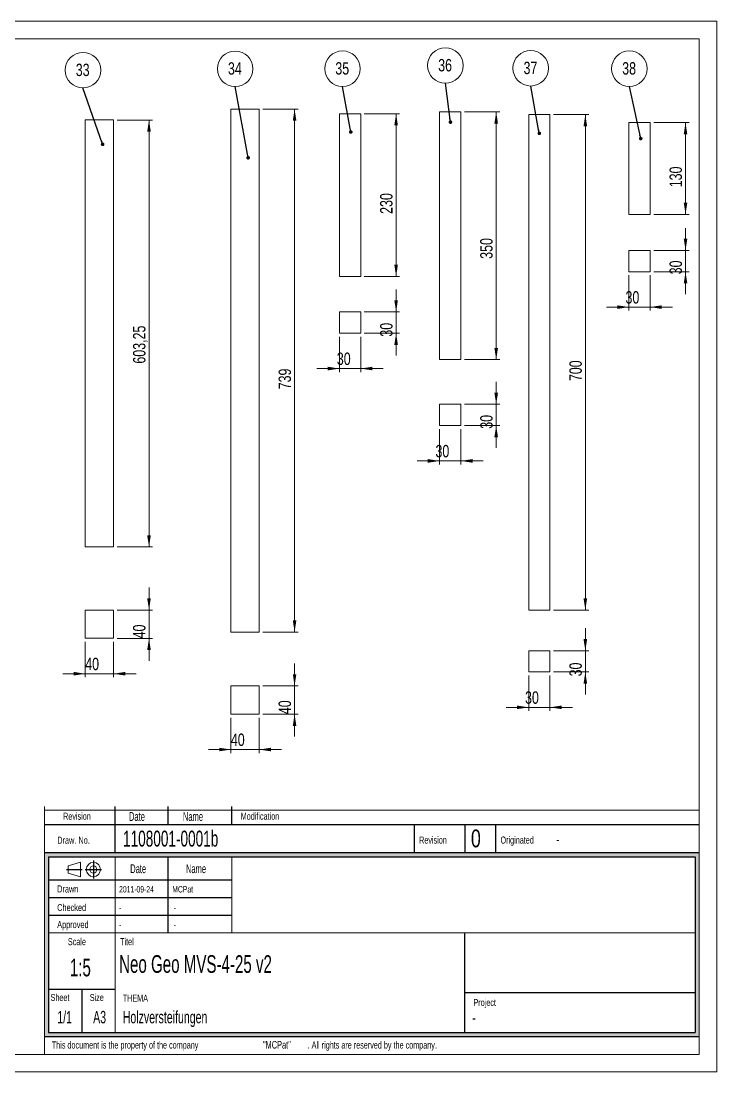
# Model space of a CAD drawing. Header units: millimetres. Extents: x 0 to 2100, y 0 to 1485.
# Drawn here: x 1117 to 2100, y 0 to 1485 of the extents above; entities that cross this region are included whole.
import ezdxf

# ---------------------------------------------------------------- set-up
doc = ezdxf.new("R2010")
doc.units = ezdxf.units.MM
doc.header["$LTSCALE"] = 5
doc.layers.add('CTP_BEM', color=92, linetype='Continuous', lineweight=15)
doc.layers.add('RAHMEN', color=7, linetype='Continuous')
doc.layers.add('SLD-0', color=7, linetype='Continuous')
doc.styles.add('SLDTEXTSTYLE0', font='TXT', dxfattribs={"width": 0.638186})
doc.styles.add('SLDTEXTSTYLE1', font='TXT', dxfattribs={"width": 0.75})
doc.dimstyles.new('SLDDIMSTYLE0', dxfattribs={"dimtxt": 17.5, "dimasz": 16.51, "dimexe": 0, "dimexo": 0.0625, "dimgap": 4.375, "dimtad": 1, "dimrnd": 1e-09, "dimzin": 12, "dimdsep": 46, "dimtxsty": 'SLDTEXTSTYLE1', "dimsah": 1, "dimcen": 0.09, "dimadec": 0, "dimazin": 3, "dimtfac": 1, "dimtofl": 0, "dimtmove": 0, "dimatfit": 3, "dimfxl": 1, "dimfrac": 2, "dimtolj": 1, "dimtzin": 12, "dimarcsym": 0})
doc.dimstyles.new('SLDDIMSTYLE1', dxfattribs={"dimtxt": 0, "dimasz": 5.08, "dimexe": 0, "dimexo": 0.0625, "dimgap": 0, "dimtad": 0, "dimtih": 1, "dimtoh": 1, "dimdec": 0, "dimrnd": 1e-09, "dimzin": 0, "dimdsep": 46, "dimtxsty": 'Standard', "dimblk1": 'DOT', "dimblk2": 'DOT', "dimsah": 1, "dimcen": 0.09, "dimadec": 0, "dimazin": 0, "dimtfac": 5.08, "dimtdec": 0, "dimtofl": 0, "dimtmove": 0, "dimatfit": 3, "dimldrblk": 'DOT', "dimfxl": 1, "dimfrac": 2, "dimtolj": 1, "dimtzin": 0, "dimarcsym": 0})
doc.dimstyles.new('SLDDIMSTYLE2', dxfattribs={"dimtxt": 17.5, "dimasz": 16.51, "dimexe": 0, "dimexo": 0.0625, "dimgap": 4.375, "dimtad": 1, "dimrnd": 1e-09, "dimzin": 12, "dimdsep": 46, "dimtxsty": 'SLDTEXTSTYLE1', "dimsah": 1, "dimcen": 0.09, "dimadec": 0, "dimazin": 3, "dimtfac": 1, "dimtmove": 0, "dimatfit": 0, "dimfxl": 1, "dimfrac": 2, "dimtolj": 1, "dimtzin": 12, "dimarcsym": 0})

# ---------------------------------------------------------------- blocks, each defined once
blk = doc.blocks.new('SW_NOTE_0')
at = {"layer": 'SLD-0', "color": 0, "attachment_point": 1, "style": 'SLDTEXTSTYLE0'}
for s, insert, char_height in [('This document is the property of the company', (0, 12.9), 10), ('"MCPat"', (298.2, 13.6), 10.75), ('. All rights are reserved by the company.', (361.3, 12.9), 10)]:
    blk.add_mtext(s, dxfattribs=dict(at, insert=insert, char_height=char_height))
blk = doc.blocks.new('*D20')
at = {"layer": 'CTP_BEM', "transparency": 16777216}
for p, q in [((1458.4, 1360.6), (1508.4, 1360.6)), ((1503.4, 1360.6), (1503.4, 621.6)), ((1458.4, 621.6), (1508.4, 621.6))]:
    blk.add_line(p, q, dxfattribs=at)
for points in [[(1503.4, 1360.6), (1500.9, 1344.1), (1505.9, 1344.1)], [(1503.4, 621.6), (1505.9, 638.1), (1500.9, 638.1)]]:
    blk.add_solid(points, dxfattribs=at)
at = {"layer": 'CTP_BEM', "transparency": 16777216, "insert": (1480.8, 964.6, 20.1), "char_height": 17.5, "attachment_point": 1, "rotation": 90, "style": 'SLDTEXTSTYLE1'}
blk.add_mtext('739', dxfattribs=at)
blk = doc.blocks.new('SW_NOTE_5')
at = {"layer": 'CTP_BEM', "color": 0}
blk.add_circle((0, 25.1), 25.1, dxfattribs=at)
at = {"layer": 'CTP_BEM', "color": 0, "insert": (-0.4, 34.3), "char_height": 17.5, "attachment_point": 2, "style": 'SLDTEXTSTYLE1'}
blk.add_mtext('34', dxfattribs=at)
blk = doc.blocks.new('_DOT')
at = {"color": 0, "linetype": 'ByBlock', "lineweight": -2}
blk.add_line((-0.5, 0), (-1, 0), dxfattribs=at)
at = {"color": 0, "linetype": 'ByBlock', "const_width": 0.5}
blk.add_lwpolyline([(-0.25, 0, 1), (0.25, 0, 1)], format="xyb", close=True, dxfattribs=at)
blk = doc.blocks.new('*D22')
at = {"layer": 'CTP_BEM', "transparency": 16777216}
for p, q in [((1413.4, 500.6), (1413.4, 450.6)), ((1453.4, 500.6), (1453.4, 450.6)), ((1413.4, 455.6), (1381.6, 455.6)), ((1413.4, 455.6), (1453.4, 455.6)), ((1453.4, 455.6), (1485.1, 455.6))]:
    blk.add_line(p, q, dxfattribs=at)
for points in [[(1413.4, 455.6), (1396.9, 458.1), (1396.9, 453.1)], [(1453.4, 455.6), (1469.9, 453.1), (1469.9, 458.1)]]:
    blk.add_solid(points, dxfattribs=at)
at = {"layer": 'CTP_BEM', "transparency": 16777216, "insert": (1413.4, 478.2, -369.4), "char_height": 17.5, "attachment_point": 1, "style": 'SLDTEXTSTYLE1'}
blk.add_mtext('40', dxfattribs=at)
blk = doc.blocks.new('*D23')
at = {"layer": 'CTP_BEM', "transparency": 16777216}
for p, q in [((1503.4, 545.6), (1503.4, 577.3)), ((1458.4, 545.6), (1508.4, 545.6)), ((1503.4, 505.6), (1503.4, 545.6)), ((1458.4, 505.6), (1508.4, 505.6)), ((1503.4, 505.6), (1503.4, 473.8))]:
    blk.add_line(p, q, dxfattribs=at)
for points in [[(1503.4, 545.6), (1505.9, 562.1), (1500.9, 562.1)], [(1503.4, 505.6), (1500.9, 489.1), (1505.9, 489.1)]]:
    blk.add_solid(points, dxfattribs=at)
at = {"layer": 'CTP_BEM', "transparency": 16777216, "insert": (1480.8, 505.6, -369.4), "char_height": 17.5, "attachment_point": 1, "rotation": 90, "style": 'SLDTEXTSTYLE1'}
blk.add_mtext('40', dxfattribs=at)
blk = doc.blocks.new('*D28')
at = {"layer": 'CTP_BEM', "transparency": 16777216}
for p, q in [((1252.8, 1345.1), (1302.8, 1345.1)), ((1297.8, 1345.1), (1297.8, 741.9)), ((1252.8, 741.9), (1302.8, 741.9))]:
    blk.add_line(p, q, dxfattribs=at)
for points in [[(1297.8, 1345.1), (1295.2, 1328.6), (1300.3, 1328.6)], [(1297.8, 741.9), (1300.3, 758.4), (1295.2, 758.4)]]:
    blk.add_solid(points, dxfattribs=at)
at = {"layer": 'CTP_BEM', "transparency": 16777216, "insert": (1275.2, 1000.9, 20.1), "char_height": 17.5, "attachment_point": 1, "rotation": 90, "style": 'SLDTEXTSTYLE1'}
blk.add_mtext('603,25', dxfattribs=at)
blk = doc.blocks.new('SW_NOTE_7')
at = {"layer": 'CTP_BEM', "color": 0}
blk.add_circle((0, 25.1), 25.1, dxfattribs=at)
at = {"layer": 'CTP_BEM', "color": 0, "insert": (-0.4, 34.3), "char_height": 17.5, "attachment_point": 2, "style": 'SLDTEXTSTYLE1'}
blk.add_mtext('33', dxfattribs=at)
blk = doc.blocks.new('*D30')
at = {"layer": 'CTP_BEM', "transparency": 16777216}
for p, q in [((1207.8, 607.7), (1207.8, 557.7)), ((1247.8, 607.7), (1247.8, 557.7)), ((1207.8, 562.7), (1176, 562.7)), ((1207.8, 562.7), (1247.8, 562.7)), ((1247.8, 562.7), (1279.5, 562.7))]:
    blk.add_line(p, q, dxfattribs=at)
for points in [[(1207.8, 562.7), (1191.3, 565.3), (1191.3, 560.2)], [(1247.8, 562.7), (1264.3, 560.2), (1264.3, 565.3)]]:
    blk.add_solid(points, dxfattribs=at)
at = {"layer": 'CTP_BEM', "transparency": 16777216, "insert": (1207.7, 585.3, -249.9), "char_height": 17.5, "attachment_point": 1, "style": 'SLDTEXTSTYLE1'}
blk.add_mtext('40', dxfattribs=at)
blk = doc.blocks.new('*D31')
at = {"layer": 'CTP_BEM', "transparency": 16777216}
for p, q in [((1297.8, 652.7), (1297.8, 684.5)), ((1252.8, 652.7), (1302.8, 652.7)), ((1297.8, 612.7), (1297.8, 652.7)), ((1252.8, 612.7), (1302.8, 612.7)), ((1297.8, 612.7), (1297.8, 581))]:
    blk.add_line(p, q, dxfattribs=at)
for points in [[(1297.8, 652.7), (1300.3, 669.3), (1295.2, 669.3)], [(1297.8, 612.7), (1295.2, 596.2), (1300.3, 596.2)]]:
    blk.add_solid(points, dxfattribs=at)
at = {"layer": 'CTP_BEM', "transparency": 16777216, "insert": (1275.2, 612.7, -249.9), "char_height": 17.5, "attachment_point": 1, "rotation": 90, "style": 'SLDTEXTSTYLE1'}
blk.add_mtext('40', dxfattribs=at)
blk = doc.blocks.new('*D36')
at = {"layer": 'CTP_BEM', "transparency": 16777216}
for p, q in [((1601.8, 1354), (1651.8, 1354)), ((1646.8, 1354), (1646.8, 1124)), ((1601.8, 1124), (1651.8, 1124))]:
    blk.add_line(p, q, dxfattribs=at)
for points in [[(1646.8, 1354), (1644.3, 1337.5), (1649.3, 1337.5)], [(1646.8, 1124), (1649.3, 1140.5), (1644.3, 1140.5)]]:
    blk.add_solid(points, dxfattribs=at)
at = {"layer": 'CTP_BEM', "transparency": 16777216, "insert": (1624.2, 1212.5, 15.1), "char_height": 17.5, "attachment_point": 1, "rotation": 90, "style": 'SLDTEXTSTYLE1'}
blk.add_mtext('230', dxfattribs=at)
blk = doc.blocks.new('SW_NOTE_9')
at = {"layer": 'CTP_BEM', "color": 0}
blk.add_circle((0, 25.1), 25.1, dxfattribs=at)
at = {"layer": 'CTP_BEM', "color": 0, "insert": (-0.4, 34.3), "char_height": 17.5, "attachment_point": 2, "style": 'SLDTEXTSTYLE1'}
blk.add_mtext('35', dxfattribs=at)
blk = doc.blocks.new('*D38')
at = {"layer": 'CTP_BEM', "transparency": 16777216}
for p, q in [((1646.8, 1073.9), (1646.8, 1105.7)), ((1601.8, 1073.9), (1651.8, 1073.9)), ((1646.8, 1043.9), (1646.8, 1073.9)), ((1601.8, 1043.9), (1651.8, 1043.9)), ((1646.8, 1043.9), (1646.8, 1012.2))]:
    blk.add_line(p, q, dxfattribs=at)
for points in [[(1646.8, 1073.9), (1649.3, 1090.4), (1644.3, 1090.4)], [(1646.8, 1043.9), (1644.3, 1027.4), (1649.3, 1027.4)]]:
    blk.add_solid(points, dxfattribs=at)
at = {"layer": 'CTP_BEM', "transparency": 16777216, "insert": (1624.2, 1039, -114.9), "char_height": 17.5, "attachment_point": 1, "rotation": 90, "style": 'SLDTEXTSTYLE1'}
blk.add_mtext('30', dxfattribs=at)
blk = doc.blocks.new('*D39')
at = {"layer": 'CTP_BEM', "transparency": 16777216}
for p, q in [((1566.8, 1038.9), (1566.8, 988.9)), ((1596.8, 1038.9), (1596.8, 988.9)), ((1566.8, 993.9), (1535, 993.9)), ((1566.8, 993.9), (1596.8, 993.9)), ((1596.8, 993.9), (1628.5, 993.9))]:
    blk.add_line(p, q, dxfattribs=at)
for points in [[(1566.8, 993.9), (1550.3, 996.5), (1550.3, 991.4)], [(1596.8, 993.9), (1613.3, 991.4), (1613.3, 996.5)]]:
    blk.add_solid(points, dxfattribs=at)
at = {"layer": 'CTP_BEM', "transparency": 16777216, "insert": (1563.1, 1016.5, -114.9), "char_height": 17.5, "attachment_point": 1, "style": 'SLDTEXTSTYLE1'}
blk.add_mtext('30', dxfattribs=at)
blk = doc.blocks.new('*D40')
at = {"layer": 'CTP_BEM', "transparency": 16777216}
for p, q in [((1743.2, 1356.6), (1793.2, 1356.6)), ((1788.2, 1356.6), (1788.2, 1006.6)), ((1743.2, 1006.6), (1793.2, 1006.6))]:
    blk.add_line(p, q, dxfattribs=at)
for points in [[(1788.2, 1356.6), (1785.6, 1340.1), (1790.7, 1340.1)], [(1788.2, 1006.6), (1790.7, 1023.1), (1785.6, 1023.1)]]:
    blk.add_solid(points, dxfattribs=at)
at = {"layer": 'CTP_BEM', "transparency": 16777216, "insert": (1765.6, 1149, 15.1), "char_height": 17.5, "attachment_point": 1, "rotation": 90, "style": 'SLDTEXTSTYLE1'}
blk.add_mtext('350', dxfattribs=at)
blk = doc.blocks.new('SW_NOTE_10')
at = {"layer": 'CTP_BEM', "color": 0}
blk.add_circle((0, 25.1), 25.1, dxfattribs=at)
at = {"layer": 'CTP_BEM', "color": 0, "insert": (-0.4, 34.3), "char_height": 17.5, "attachment_point": 2, "style": 'SLDTEXTSTYLE1'}
blk.add_mtext('36', dxfattribs=at)
blk = doc.blocks.new('*D42')
at = {"layer": 'CTP_BEM', "transparency": 16777216}
for p, q in [((1708.2, 908.4), (1708.2, 858.4)), ((1738.2, 908.4), (1738.2, 858.4)), ((1708.2, 863.4), (1676.4, 863.4)), ((1708.2, 863.4), (1738.2, 863.4)), ((1738.2, 863.4), (1769.9, 863.4))]:
    blk.add_line(p, q, dxfattribs=at)
for points in [[(1708.2, 863.4), (1691.6, 866), (1691.6, 860.9)], [(1738.2, 863.4), (1754.7, 860.9), (1754.7, 866)]]:
    blk.add_solid(points, dxfattribs=at)
at = {"layer": 'CTP_BEM', "transparency": 16777216, "insert": (1702.4, 886, -174.9), "char_height": 17.5, "attachment_point": 1, "style": 'SLDTEXTSTYLE1'}
blk.add_mtext('30', dxfattribs=at)
blk = doc.blocks.new('*D43')
at = {"layer": 'CTP_BEM', "transparency": 16777216}
for p, q in [((1788.2, 943.4), (1788.2, 975.2)), ((1743.2, 943.4), (1793.2, 943.4)), ((1788.2, 913.4), (1788.2, 943.4)), ((1743.2, 913.4), (1793.2, 913.4)), ((1788.2, 913.4), (1788.2, 881.7))]:
    blk.add_line(p, q, dxfattribs=at)
for points in [[(1788.2, 943.4), (1790.7, 959.9), (1785.6, 959.9)], [(1788.2, 913.4), (1785.6, 896.9), (1790.7, 896.9)]]:
    blk.add_solid(points, dxfattribs=at)
at = {"layer": 'CTP_BEM', "transparency": 16777216, "insert": (1765.6, 908.9, -174.9), "char_height": 17.5, "attachment_point": 1, "rotation": 90, "style": 'SLDTEXTSTYLE1'}
blk.add_mtext('30', dxfattribs=at)
blk = doc.blocks.new('*D44')
at = {"layer": 'CTP_BEM', "transparency": 16777216}
for p, q in [((1869.1, 1352.7), (1919.1, 1352.7)), ((1914.1, 1352.7), (1914.1, 652.7)), ((1869.1, 652.7), (1919.1, 652.7))]:
    blk.add_line(p, q, dxfattribs=at)
for points in [[(1914.1, 1352.7), (1911.5, 1336.2), (1916.6, 1336.2)], [(1914.1, 652.7), (1916.6, 669.3), (1911.5, 669.3)]]:
    blk.add_solid(points, dxfattribs=at)
at = {"layer": 'CTP_BEM', "transparency": 16777216, "insert": (1891.5, 976.2, 15.1), "char_height": 17.5, "attachment_point": 1, "rotation": 90, "style": 'SLDTEXTSTYLE1'}
blk.add_mtext('700', dxfattribs=at)
blk = doc.blocks.new('SW_NOTE_11')
at = {"layer": 'CTP_BEM', "color": 0}
blk.add_circle((0, 25.1), 25.1, dxfattribs=at)
at = {"layer": 'CTP_BEM', "color": 0, "insert": (-0.4, 34.3), "char_height": 17.5, "attachment_point": 2, "style": 'SLDTEXTSTYLE1'}
blk.add_mtext('37', dxfattribs=at)
blk = doc.blocks.new('*D46')
at = {"layer": 'CTP_BEM', "transparency": 16777216}
for p, q in [((1834.1, 560.2), (1834.1, 510.2)), ((1864.1, 560.2), (1864.1, 510.2)), ((1834.1, 515.2), (1802.3, 515.2)), ((1834.1, 515.2), (1864.1, 515.2)), ((1864.1, 515.2), (1895.8, 515.2))]:
    blk.add_line(p, q, dxfattribs=at)
for points in [[(1834.1, 515.2), (1817.5, 517.8), (1817.5, 512.7)], [(1864.1, 515.2), (1880.6, 512.7), (1880.6, 517.8)]]:
    blk.add_solid(points, dxfattribs=at)
at = {"layer": 'CTP_BEM', "transparency": 16777216, "insert": (1828.9, 537.8, -349.9), "char_height": 17.5, "attachment_point": 1, "style": 'SLDTEXTSTYLE1'}
blk.add_mtext('30', dxfattribs=at)
blk = doc.blocks.new('*D47')
at = {"layer": 'CTP_BEM', "transparency": 16777216}
for p, q in [((1914.1, 595.2), (1914.1, 627)), ((1869.1, 595.2), (1919.1, 595.2)), ((1914.1, 565.2), (1914.1, 595.2)), ((1869.1, 565.2), (1919.1, 565.2)), ((1914.1, 565.2), (1914.1, 533.5))]:
    blk.add_line(p, q, dxfattribs=at)
for points in [[(1914.1, 595.2), (1916.6, 611.7), (1911.5, 611.7)], [(1914.1, 565.2), (1911.5, 548.7), (1916.6, 548.7)]]:
    blk.add_solid(points, dxfattribs=at)
at = {"layer": 'CTP_BEM', "transparency": 16777216, "insert": (1891.5, 559, -349.9), "char_height": 17.5, "attachment_point": 1, "rotation": 90, "style": 'SLDTEXTSTYLE1'}
blk.add_mtext('30', dxfattribs=at)
blk = doc.blocks.new('*D48')
at = {"layer": 'CTP_BEM', "transparency": 16777216}
for p, q in [((2010.6, 1341.6), (2060.6, 1341.6)), ((2055.6, 1341.6), (2055.6, 1211.6)), ((2010.6, 1211.6), (2060.6, 1211.6))]:
    blk.add_line(p, q, dxfattribs=at)
for points in [[(2055.6, 1341.6), (2053.1, 1325.1), (2058.1, 1325.1)], [(2055.6, 1211.6), (2058.1, 1228.2), (2053.1, 1228.2)]]:
    blk.add_solid(points, dxfattribs=at)
at = {"layer": 'CTP_BEM', "transparency": 16777216, "insert": (2033, 1250.1, 15.1), "char_height": 17.5, "attachment_point": 1, "rotation": 90, "style": 'SLDTEXTSTYLE1'}
blk.add_mtext('130', dxfattribs=at)
blk = doc.blocks.new('SW_NOTE_12')
at = {"layer": 'CTP_BEM', "color": 0}
blk.add_circle((0, 25.1), 25.1, dxfattribs=at)
at = {"layer": 'CTP_BEM', "color": 0, "insert": (-0.4, 34.3), "char_height": 17.5, "attachment_point": 2, "style": 'SLDTEXTSTYLE1'}
blk.add_mtext('38', dxfattribs=at)
blk = doc.blocks.new('*D50')
at = {"layer": 'CTP_BEM', "transparency": 16777216}
for p, q in [((2055.6, 1160.8), (2055.6, 1192.5)), ((2010.6, 1160.8), (2060.6, 1160.8)), ((2055.6, 1130.8), (2055.6, 1160.8)), ((2010.6, 1130.8), (2060.6, 1130.8)), ((2055.6, 1130.8), (2055.6, 1099))]:
    blk.add_line(p, q, dxfattribs=at)
for points in [[(2055.6, 1160.8), (2058.1, 1177.3), (2053.1, 1177.3)], [(2055.6, 1130.8), (2053.1, 1114.3), (2058.1, 1114.3)]]:
    blk.add_solid(points, dxfattribs=at)
at = {"layer": 'CTP_BEM', "transparency": 16777216, "insert": (2033, 1127.1, -64.9), "char_height": 17.5, "attachment_point": 1, "rotation": 90, "style": 'SLDTEXTSTYLE1'}
blk.add_mtext('30', dxfattribs=at)
blk = doc.blocks.new('*D51')
at = {"layer": 'CTP_BEM', "transparency": 16777216}
for p, q in [((1975.6, 1125.8), (1975.6, 1075.8)), ((2005.6, 1125.8), (2005.6, 1075.8)), ((1975.6, 1080.8), (1943.8, 1080.8)), ((1975.6, 1080.8), (2005.6, 1080.8)), ((2005.6, 1080.8), (2037.3, 1080.8))]:
    blk.add_line(p, q, dxfattribs=at)
for points in [[(1975.6, 1080.8), (1959.1, 1083.3), (1959.1, 1078.2)], [(2005.6, 1080.8), (2022.1, 1078.2), (2022.1, 1083.3)]]:
    blk.add_solid(points, dxfattribs=at)
at = {"layer": 'CTP_BEM', "transparency": 16777216, "insert": (1970.8, 1103.3, -64.9), "char_height": 17.5, "attachment_point": 1, "style": 'SLDTEXTSTYLE1'}
blk.add_mtext('30', dxfattribs=at)

msp = doc.modelspace()

# ---------------------------------------------------------------- hatches: boundary and pattern name
at = {"linetype": 'Continuous'}
h = msp.add_hatch(color=7, dxfattribs=at)
h.paths.add_polyline_path([(1150, 49.906), (2075, 49.906), (2075, 309.906), (1150, 309.906)], flags=0)
h.paths.add_polyline_path([(2069, 303.906), (2069, 55.906), (1156, 55.906), (1156, 303.906)], flags=0)

# ---------------------------------------------------------------- linework, layer by layer
at = {"color": 7, "linetype": 'Continuous', "lineweight": 15}
for p, q in [((1413.394, 1360.6), (1453.394, 1360.6)), ((1413.394, 1360.6), (1413.394, 621.6)), ((1453.394, 1360.6), (1453.394, 621.6)), ((1566.796, 1353.975), (1596.796, 1353.975)), ((1566.796, 1353.975), (1566.796, 1123.975)), ((1596.796, 1353.975), (1596.796, 1123.975)), ((1708.153, 1356.561), (1738.153, 1356.561)), ((1708.153, 1356.561), (1708.153, 1006.561)), ((1738.153, 1356.561), (1738.153, 1006.561)), ((1834.05, 1352.742), (1864.05, 1352.742)), ((1834.05, 1352.742), (1834.05, 652.742)), ((1864.05, 1352.742), (1864.05, 652.742)), ((1207.787, 1345.146), (1247.787, 1345.146)), ((1207.787, 1345.146), (1207.787, 741.896)), ((1247.787, 1345.146), (1247.787, 741.896)), ((1975.599, 1341.644), (2005.599, 1341.644)), ((1975.599, 1341.644), (1975.599, 1211.644)), ((2005.599, 1341.644), (2005.599, 1211.644)), ((1975.599, 1211.644), (2005.599, 1211.644)), ((2005.599, 1160.772), (1975.599, 1160.772)), ((1975.599, 1160.772), (1975.599, 1130.772)), ((2005.599, 1130.772), (2005.599, 1160.772)), ((1975.599, 1130.772), (2005.599, 1130.772)), ((1566.796, 1123.975), (1596.796, 1123.975)), ((1596.796, 1073.914), (1566.796, 1073.914)), ((1566.796, 1073.914), (1566.796, 1043.914)), ((1596.796, 1043.914), (1596.796, 1073.914)), ((1566.796, 1043.914), (1596.796, 1043.914)), ((1708.153, 1006.561), (1738.153, 1006.561)), ((1738.153, 943.422), (1708.153, 943.422)), ((1708.153, 943.422), (1708.153, 913.422)), ((1738.153, 913.422), (1738.153, 943.422)), ((1708.153, 913.422), (1738.153, 913.422)), ((1207.787, 741.896), (1247.787, 741.896)), ((1247.787, 652.747), (1207.787, 652.747)), ((1207.787, 652.747), (1207.787, 612.747)), ((1247.787, 612.747), (1247.787, 652.747)), ((1834.05, 652.742), (1864.05, 652.742)), ((1207.787, 612.747), (1247.787, 612.747)), ((1413.394, 621.6), (1453.394, 621.6)), ((1864.05, 595.216), (1834.05, 595.216)), ((1834.05, 595.216), (1834.05, 565.216)), ((1864.05, 565.216), (1864.05, 595.216)), ((1834.05, 565.216), (1864.05, 565.216)), ((1453.394, 545.598), (1413.394, 545.598)), ((1413.394, 545.598), (1413.394, 505.598)), ((1453.394, 505.598), (1453.394, 545.598)), ((1413.394, 505.598), (1453.394, 505.598))]:
    msp.add_line(p, q, dxfattribs=at)
at = {"layer": 'RAHMEN', "lineweight": 0}
for p, q in [((0, 1485), (2100, 1485)), ((2100, 1485), (2100, 0)), ((0, 0), (2100, 0))]:
    msp.add_line(p, q, dxfattribs=at)
at = {"layer": 'RAHMEN'}
for p, q in [((1250, 309.906), (1250, 374.906)), ((1325, 349.906), (1325, 374.906)), ((1415, 349.906), (1415, 374.906)), ((1219.205, 298.975), (1219.205, 273.236)), ((1181.201, 286.106), (1203.32, 286.106)), ((1207.743, 286.106), (1230.667, 286.106)), ((1203, 116.406), (1203, 55.906))]:
    msp.add_line(p, q, dxfattribs=at)
at = {"layer": 'RAHMEN', "lineweight": 15}
for p, q in [((1150, 369.906), (2075, 369.906)), ((1250, 55.906), (1250, 303.906)), ((1183.413, 291.307), (1200.913, 296.307)), ((1183.413, 280.904), (1183.413, 291.307)), ((1200.913, 296.307), (1200.913, 275.904)), ((1200.913, 275.904), (1183.413, 280.904))]:
    msp.add_line(p, q, dxfattribs=at)
at = {"layer": 'RAHMEN', "lineweight": 30}
msp.add_line((1150, 349.906), (2075, 349.906), dxfattribs=at)
at = {"layer": 'RAHMEN', "lineweight": 15}
for radius in [10, 5]:
    msp.add_circle((1219.205, 286.106), radius, dxfattribs=at)
at = {"layer": 'SLD-0', "lineweight": 15}
for p, q in [((100, 1459.906), (2075, 1459.906)), ((2075, 1459.906), (2075, 24.906)), ((1150, 374.906), (1150, 24.906)), ((100, 24.906), (2075, 24.906))]:
    msp.add_line(p, q, dxfattribs=at)
at = {"layer": 'SLD-0'}
for p, q in [((1672.348, 349.906), (1672.348, 309.906)), ((1744, 349.906), (1744, 309.906)), ((1787.067, 349.906), (1787.067, 309.906)), ((1150, 309.906), (2075, 309.906)), ((1156, 303.906), (2069, 303.906)), ((1156, 303.906), (1156, 55.906)), ((2069, 303.906), (2069, 55.906)), ((1250, 116.406), (1156, 116.406)), ((1150, 49.906), (2075, 49.906)), ((1156, 55.906), (2069, 55.906))]:
    msp.add_line(p, q, dxfattribs=at)
at = {"layer": 'SLD-0', "color": 250, "true_color": 0x191924}
for p, q in [((1325, 196.406), (1325, 303.906)), ((1156, 271.406), (1415, 271.406)), ((1156, 246.406), (1415, 246.406)), ((1156, 221.406), (1415, 221.406)), ((1744, 55.906), (1744, 197)), ((1744, 112.235), (2069, 112.235))]:
    msp.add_line(p, q, dxfattribs=at)
at = {"layer": 'SLD-0', "color": 250, "lineweight": 15, "true_color": 0x191924}
for p, q in [((1415, 196.406), (1415, 303.906)), ((1156, 196.406), (2069, 196.406))]:
    msp.add_line(p, q, dxfattribs=at)

# ---------------------------------------------------------------- block references
at = {"layer": 'CTP_BEM'}
for name, p in [('SW_NOTE_7', (1204.494, 1390.437)), ('SW_NOTE_5', (1419.454, 1392.402)), ('SW_NOTE_9', (1571.106, 1392.506)), ('SW_NOTE_10', (1716.396, 1397.057)), ('SW_NOTE_11', (1836.91, 1393.178)), ('SW_NOTE_12', (1976.304, 1392.557))]:
    msp.add_blockref(name, p, dxfattribs=at)
at = {"layer": 'SLD-0'}
msp.add_blockref('SW_NOTE_0', (1160.479, 30.207), dxfattribs=at)

# ---------------------------------------------------------------- texts
at = {"layer": 'RAHMEN', "insert": (1873.135, 334.929), "char_height": 12.5, "attachment_point": 1, "style": 'SLDTEXTSTYLE1'}
msp.add_mtext('-', dxfattribs=at)
at = {"layer": 'SLD-0'}
for s, insert, char_height, attachment_point, style in [('Revision', (1176.443, 366.384), 10, 1, 'SLDTEXTSTYLE0'), ('Date', (1269.487, 367.285), 12.5, 1, 'SLDTEXTSTYLE0'), ('Name', (1345.637, 367.285), 12.5, 1, 'SLDTEXTSTYLE0'), ('Modification', (1427.289, 366.384), 10, 1, 'SLDTEXTSTYLE0'), ('1108001-0001b', (1261.11, 340.977), 22.5, 1, 'SLDTEXTSTYLE0'), ('0', (1752.446, 342.606), 25.135, 1, 'SLDTEXTSTYLE1'), ('Draw. No.', (1168.179, 332.475), 10, 1, 'SLDTEXTSTYLE1'), ('Revision', (1679.332, 332.708), 10, 1, 'SLDTEXTSTYLE0'), ('Originated', (1794.221, 332.708), 10, 1, 'SLDTEXTSTYLE0'), ('Date', (1271.184, 293.486), 12.5, 1, 'SLDTEXTSTYLE0'), ('Name', (1349.988, 293.486), 12.5, 1, 'SLDTEXTSTYLE0'), ('Drawn', (1168.109, 263.615), 10, 1, 'SLDTEXTSTYLE1'), ('2011-09-24', (1255.557, 262.632), 9, 1, 'SLDTEXTSTYLE0'), ('MCPat', (1330.654, 262.632), 9, 1, 'SLDTEXTSTYLE0'), ('Checked', (1168.109, 237.391), 10, 1, 'SLDTEXTSTYLE1'), ('-', (1255.557, 236.407), 9, 1, 'SLDTEXTSTYLE0'), ('-', (1332.672, 236.407), 9, 1, 'SLDTEXTSTYLE0'), ('Approved', (1168.109, 213.279), 10, 1, 'SLDTEXTSTYLE1'), ('-', (1255.557, 212.295), 9, 1, 'SLDTEXTSTYLE0'), ('-', (1332.672, 212.295), 9, 1, 'SLDTEXTSTYLE0'), ('Scale', (1183.196, 189.163), 10, 1, 'SLDTEXTSTYLE0'), ('Titel', (1256.896, 189.163), 10, 1, 'SLDTEXTSTYLE0'), ('Neo Geo MVS-4-25 v2', (1255.557, 165.06), 25, 1, 'SLDTEXTSTYLE0'), ('1:5', (1200.857, 160.06), 25, 2, 'SLDTEXTSTYLE0'), ('Sheet', (1158.729, 110.284), 10, 1, 'SLDTEXTSTYLE0'), ('Size', (1214.125, 110.284), 10, 1, 'SLDTEXTSTYLE0'), ('THEMA', (1260.676, 109.296), 10, 1, 'SLDTEXTSTYLE0'), ('Project', (1756.063, 103.216), 10, 1, 'SLDTEXTSTYLE0'), ('1/1', (1178.639, 86.276), 17.5, 2, 'SLDTEXTSTYLE0'), ('A3', (1228.001, 86.276), 17.5, 2, 'SLDTEXTSTYLE0'), ('Holzversteifungen', (1260.676, 86.276), 17.5, 1, 'SLDTEXTSTYLE0'), ('-', (1754.454, 85.623), 17.5, 1, 'SLDTEXTSTYLE0')]:
    msp.add_mtext(s, dxfattribs=dict(at, insert=insert, char_height=char_height, attachment_point=attachment_point, style=style))

# ---------------------------------------------------------------- dimensions: what is measured, and where the dimension line sits
at = {"layer": 'CTP_BEM'}
for base, p1, p2, dimstyle, picture, middle in [((1503.394, 621.6), (1453.394, 1360.6), (1453.394, 621.6), 'SLDDIMSTYLE0', '*D20', (1503.394, 991.1)), ((1646.796, 1123.975), (1596.796, 1353.975), (1596.796, 1123.975), 'SLDDIMSTYLE0', '*D36', (1646.796, 1238.975)), ((1788.153, 1006.561), (1738.153, 1356.561), (1738.153, 1006.561), 'SLDDIMSTYLE0', '*D40', (1788.153, 1175.537)), ((1914.05, 652.742), (1864.05, 1352.742), (1864.05, 652.742), 'SLDDIMSTYLE0', '*D44', (1914.05, 1002.742)), ((1297.787, 741.896), (1247.787, 1345.146), (1247.787, 741.896), 'SLDDIMSTYLE0', '*D28', (1297.787, 1043.521)), ((2055.599, 1211.644), (2005.599, 1341.644), (2005.599, 1211.644), 'SLDDIMSTYLE0', '*D48', (2055.599, 1276.644)), ((2055.599, 1160.772), (2005.599, 1130.772), (2005.599, 1160.772), 'SLDDIMSTYLE2', '*D50', (2055.599, 1147.134)), ((1646.796, 1073.914), (1596.796, 1043.914), (1596.796, 1073.914), 'SLDDIMSTYLE2', '*D38', (1646.796, 1059.012)), ((1788.153, 943.422), (1738.153, 913.422), (1738.153, 943.422), 'SLDDIMSTYLE2', '*D43', (1788.153, 928.914)), ((1297.787, 652.747), (1247.787, 612.747), (1247.787, 652.747), 'SLDDIMSTYLE2', '*D31', (1297.787, 632.747)), ((1914.05, 595.216), (1864.05, 565.216), (1864.05, 595.216), 'SLDDIMSTYLE2', '*D47', (1914.05, 579.061)), ((1503.394, 545.598), (1453.394, 505.598), (1453.394, 545.598), 'SLDDIMSTYLE2', '*D23', (1503.394, 525.598))]:
    dim = msp.add_linear_dim(base=base, p1=p1, p2=p2, angle=90, dimstyle=dimstyle, dxfattribs=at)
    dim.commit()
    dim.dimension.update_dxf_attribs({"geometry": picture, "text_midpoint": middle, "dimtype": 160})
for base, p1, p2, picture, middle in [((2005.599, 1080.772), (1975.599, 1130.772), (2005.599, 1130.772), '*D51', (1990.816, 1080.772)), ((1596.796, 993.914), (1566.796, 1043.914), (1596.796, 1043.914), '*D39', (1583.112, 993.914)), ((1738.153, 863.422), (1708.153, 913.422), (1738.153, 913.422), '*D42', (1722.42, 863.422)), ((1247.787, 562.747), (1207.787, 612.747), (1247.787, 612.747), '*D30', (1227.787, 562.747)), ((1864.05, 515.216), (1834.05, 565.216), (1864.05, 565.216), '*D46', (1848.896, 515.216)), ((1453.394, 455.598), (1413.394, 505.598), (1453.394, 505.598), '*D22', (1433.394, 455.598))]:
    dim = msp.add_linear_dim(base=base, p1=p1, p2=p2, dimstyle='SLDDIMSTYLE2', dxfattribs=at)
    dim.commit()
    dim.dimension.update_dxf_attribs({"geometry": picture, "text_midpoint": middle, "dimtype": 160})

# ---------------------------------------------------------------- leaders
for points in [[(1723.557, 1342.183), (1716.396, 1397.057)], [(1232.23, 1310.761), (1204.494, 1390.437)], [(1437.821, 1291.709), (1419.454, 1392.402)], [(1582.775, 1328.167), (1571.106, 1392.506)], [(1849.068, 1326.26), (1836.91, 1393.178)], [(1992.349, 1318.849), (1976.304, 1392.557)]]:
    msp.add_leader(points, dimstyle='SLDDIMSTYLE1', dxfattribs=at)

doc.saveas('drawing.dxf')
